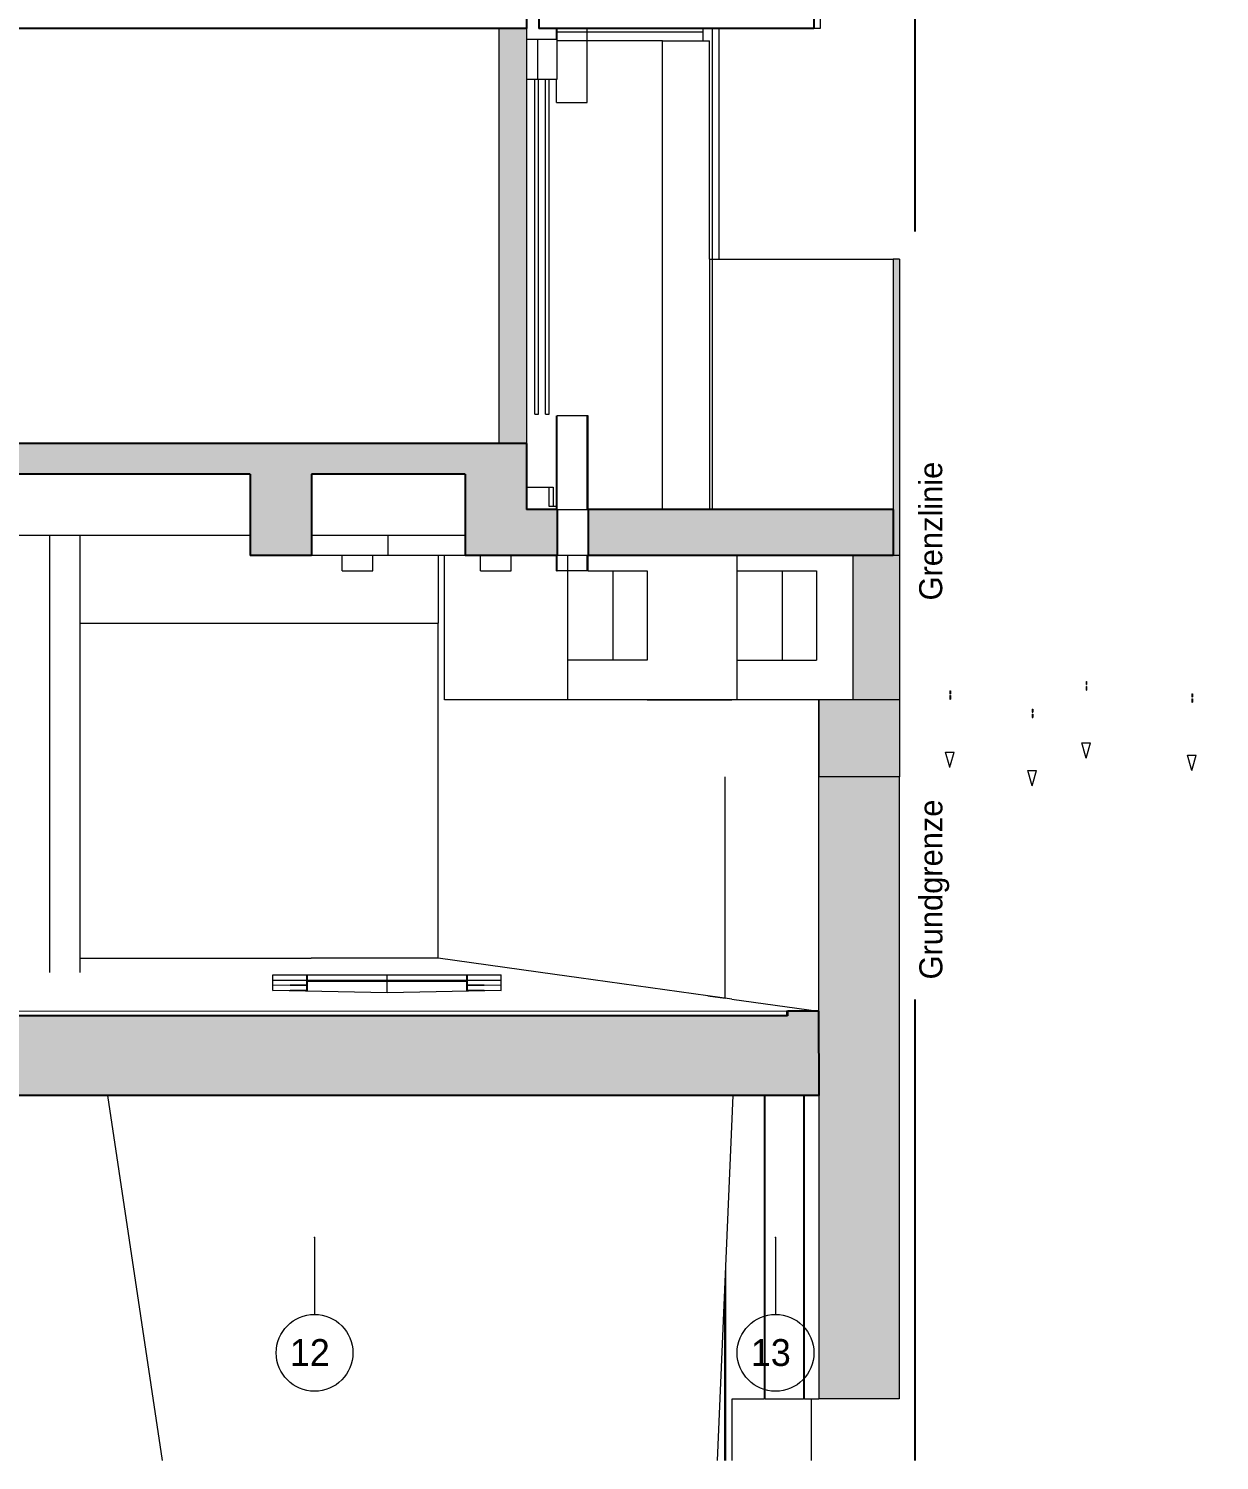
# Model space of a CAD drawing. Header units: metres. Extents: x -4.8 to 35.9, y -7 to 21.5.
# Drawn here: x 28.14 to 35.89, y -6.95 to 2.37 of the extents above; entities that cross this region are included whole.
import ezdxf

# ---------------------------------------------------------------- set-up
doc = ezdxf.new("R2010")
doc.units = ezdxf.units.M
doc.header["$MEASUREMENT"] = 0
doc.set_wipeout_variables(frame=1)
for name, pattern in [('Grenzlinie', [0.008, 0.003, -0.005]), ('Raster', [0.004, 0.002, -0.001, 0, -0.001]), ('Wipeout_Contour', [1, 0, -1])]:
    doc.linetypes.add(name, pattern=pattern)
for name, color, linetype in [('E_Schnitt E RB_1_0', 7, 'Continuous'), ('E_Schnitt E RB_1_000 Achsraster', 7, 'Continuous'), ('E_Schnitt E RB_1_110 Wand Aussen', 7, 'Continuous'), ('E_Schnitt E RB_1_111 Wand Aussen - Bohrpfahlwand 80', 7, 'Continuous'), ('E_Schnitt E RB_1_150 Stütze', 7, 'Continuous'), ('E_Schnitt E RB_1_210 Decke', 7, 'Continuous'), ('E_Schnitt E RB_1_211 Decke - Bohrpfahl Rost', 7, 'Continuous'), ('E_Schnitt E RB_1_250 Träger Unterzug', 7, 'Continuous'), ('E_Schnitt E RB_1_260 Fundament', 7, 'Continuous'), ('E_Schnitt E RB_1_270 Deckendurchbruchsymbol', 7, 'Continuous'), ('E_Schnitt E RB_1_450 Absturzsicherung', 7, 'Continuous'), ('E_Schnitt E RB_1_840 Baulinien', 7, 'Continuous'), ('E_Schnitt E RB_1_910 Allgemein Lageplan Höhen', 7, 'Continuous'), ('E_Schnitt E RB_1_Neubau_840 Baulinien', 7, 'Continuous')]:
    doc.layers.add(name, color=color, linetype=linetype)
doc.styles.add('ERSTELLTER_STIL_1', font='')
doc.styles.get('ERSTELLTER_STIL_1').set_extended_font_data('Eurostile')

msp = doc.modelspace()

# ---------------------------------------------------------------- wipeouts: each hides what was drawn before it
at = {"color": 254, "linetype": 'Wipeout_Contour', "lineweight": 0, "ltscale": 109.05175}
msp.add_wipeout([(-4.7741, -6.95), (35.8884, -6.95), (35.8884, 21.5), (-4.7741, 21.5)], dxfattribs=at).dxf.layer = 'E_Schnitt E RB_1_0'

# ---------------------------------------------------------------- next in the draw order: hatches: boundary and pattern name
at = {"layer": 'E_Schnitt E RB_1_110 Wand Aussen', "linetype": 'Continuous', "lineweight": 0, "true_color": 0x000000}
for points in [[(31.38, 2.37), (31.2, 2.37), (31.2, -0.33), (31.38, -0.33)], [(33.8069, -1.06), (33.5039, -1.06), (33.5039, -2), (33.8069, -2)]]:
    msp.add_hatch(color=18, dxfattribs=at).paths.add_polyline_path(points)
at = {"layer": 'E_Schnitt E RB_1_111 Wand Aussen - Bohrpfahlwand 80', "linetype": 'Continuous', "lineweight": 0, "true_color": 0x000000}
msp.add_hatch(color=18, dxfattribs=at).paths.add_polyline_path([(33.2817, -4.5757), (33.2817, -6.55), (33.8054, -6.55), (33.8054, -2.5), (33.2816, -2.5), (33.2816, -2), (33.2801, -2), (33.2801, -4.0256)])
at = {"layer": 'E_Schnitt E RB_1_210 Decke', "linetype": 'Continuous', "lineweight": 0, "true_color": 0x000000}
for points in [[(21.895, -0.53), (29.58, -0.53), (29.58, -0.33), (21.895, -0.33)], [(30.98, -0.33), (29.98, -0.33), (29.98, -0.53), (30.98, -0.53)], [(31.38, -1.06), (31.58, -1.06), (31.58, -0.76), (31.38, -0.76)], [(33.7665, -1.06), (33.7665, -0.76), (31.78, -0.76), (31.78, -1.06)]]:
    msp.add_hatch(color=18, dxfattribs=at).paths.add_polyline_path(points)
at = {"layer": 'E_Schnitt E RB_1_211 Decke - Bohrpfahl Rost', "linetype": 'Continuous', "lineweight": 0, "true_color": 0x000000}
msp.add_hatch(color=18, dxfattribs=at).paths.add_polyline_path([(33.2816, -2.5), (33.8068, -2.5), (33.8068, -2), (33.2816, -2)])
at = {"layer": 'E_Schnitt E RB_1_250 Träger Unterzug', "linetype": 'Continuous', "lineweight": 0, "true_color": 0x000000}
for points in [[(29.98, -0.33), (29.58, -0.33), (29.58, -1.06), (29.98, -1.06)], [(30.98, -1.06), (31.38, -1.06), (31.38, -0.33), (30.98, -0.33)]]:
    msp.add_hatch(color=18, dxfattribs=at).paths.add_polyline_path(points)
at = {"layer": 'E_Schnitt E RB_1_260 Fundament', "linetype": 'Continuous', "lineweight": 0, "true_color": 0x000000}
msp.add_hatch(color=18, dxfattribs=at).paths.add_polyline_path([(21.2031, -4.0256), (21.2031, -4.5757), (33.2817, -4.5757), (33.2801, -4.0256), (33.078, -4.0256), (33.078, -4.056), (21.2031, -4.056), (21.2031, -4.0256)])
at = {"layer": 'E_Schnitt E RB_1_450 Absturzsicherung', "linetype": 'Continuous', "lineweight": 0, "true_color": 0x000000}
msp.add_hatch(color=18, dxfattribs=at).paths.add_polyline_path([(33.8069, -1.06), (33.8069, 0.87), (33.7665, 0.87), (33.7665, -1.06)])

# ---------------------------------------------------------------- next in the draw order: linework, layer by layer
at = {"layer": 'E_Schnitt E RB_1_000 Achsraster', "color": 5, "linetype": 'Raster', "lineweight": 0, "ltscale": 1000}
for p, q in [((30, -5.5), (30, -6)), ((33, -5.5), (33, -6))]:
    msp.add_line(p, q, dxfattribs=at)
at = {"layer": 'E_Schnitt E RB_1_000 Achsraster', "color": 5, "linetype": 'Continuous', "lineweight": 0, "ltscale": 1000}
for centre in [(30, -6.25), (33, -6.25)]:
    msp.add_circle(centre, 0.25, dxfattribs=at)
at = {"layer": 'E_Schnitt E RB_1_000 Achsraster', "color": 5, "linetype": 'Raster', "lineweight": 0, "ltscale": 1000}
for p in [(30, -5.5), (30, -5.5), (33, -5.5), (33, -5.5)]:
    msp.add_point(p, dxfattribs=at)
at = {"layer": 'E_Schnitt E RB_1_110 Wand Aussen', "color": 7, "linetype": 'Continuous', "lineweight": 18, "ltscale": 1000}
for p, q in [((31.2, 2.37), (31.2, -0.33)), ((31.38, 2.37), (31.38, -0.33)), ((31.58, 2.3), (31.58, 2.37)), ((32.265, 2.29), (31.58, 2.29)), ((31.38, -0.615), (31.5528, -0.615)), ((31.5269, -0.74), (31.5269, -0.615)), ((31.5528, -0.615), (31.5528, -0.74)), ((31.5528, -0.74), (31.5269, -0.74)), ((31.58, -0.74), (31.5528, -0.74)), ((31.6462, -1.06), (31.6462, -2)), ((32.7479, -1.06), (32.7479, -2)), ((31.9431, -1.74), (31.9431, -1.16)), ((33.0448, -1.74), (33.0448, -1.16)), ((32.165, -2), (32.7167, -2))]:
    msp.add_line(p, q, dxfattribs=at)
at = {"layer": 'E_Schnitt E RB_1_110 Wand Aussen', "color": 7, "linetype": 'Continuous', "lineweight": 13, "ltscale": 1000}
for p, q in [((31.45, 2.3), (31.38, 2.3)), ((31.58, 2.3), (31.45, 2.3)), ((31.45, 2.3), (31.45, 2.04)), ((31.58, 2.04), (31.58, 2.3)), ((31.38, 2.04), (31.385, 2.04)), ((31.385, 2.04), (31.4325, 2.04)), ((31.4325, 2.04), (31.45, 2.04)), ((31.4325, -0.14), (31.4325, 2.04)), ((31.45, 2.04), (31.455, 2.04)), ((31.455, 2.04), (31.5025, 2.04)), ((31.4575, -0.14), (31.4575, 2.04)), ((31.5025, 2.04), (31.5275, 2.04)), ((31.5025, -0.14), (31.5025, 2.04)), ((31.5275, 2.04), (31.575, 2.04)), ((31.5275, -0.14), (31.5275, 2.04)), ((31.575, 2.04), (31.58, 2.04)), ((31.4325, -0.14), (31.4575, -0.14)), ((31.5025, -0.14), (31.5275, -0.14)), ((33.5039, -1.06), (33.5039, -2)), ((33.8069, -1.06), (33.8069, -2)), ((33.8069, -2), (33.8068, -2))]:
    msp.add_line(p, q, dxfattribs=at)
at = {"layer": 'E_Schnitt E RB_1_110 Wand Aussen', "color": 8, "linetype": 'Continuous', "lineweight": 13, "ltscale": 1000}
for p, q in [((32.265, 2.29), (32.571, 2.29)), ((32.265, -0.76), (32.265, 2.29)), ((32.571, 0.87), (32.571, 2.29))]:
    msp.add_line(p, q, dxfattribs=at)
at = {"layer": 'E_Schnitt E RB_1_110 Wand Aussen', "color": 16, "linetype": 'Continuous', "lineweight": 13, "ltscale": 1000, "true_color": 0x7e0000}
for p, q in [((31.78, -1.16), (32.165, -1.16)), ((32.165, -1.16), (32.165, -1.74)), ((32.7479, -1.16), (33.267, -1.16)), ((33.267, -1.16), (33.267, -1.74)), ((32.165, -1.74), (31.6462, -1.74)), ((32.7479, -1.74), (33.267, -1.74))]:
    msp.add_line(p, q, dxfattribs=at)
at = {"layer": 'E_Schnitt E RB_1_111 Wand Aussen - Bohrpfahlwand 80', "color": 7, "linetype": 'Continuous', "lineweight": 18, "ltscale": 1000}
for p, q in [((30.8049, -1.06), (30.8049, -1.5)), ((30.8462, -2), (30.8462, -1.06)), ((30.8048, -3.6812), (30.8048, -1.5)), ((31.564, -2), (30.8462, -2)), ((32.7167, -2), (31.564, -2)), ((33.2801, -2), (32.7167, -2)), ((33.2801, -2), (33.2801, -4.0256)), ((32.6717, -3.941), (32.6717, -2.5)), ((28.4743, -3.681), (29.9774, -3.6812)), ((31.7205, -3.8086), (31.564, -3.7869)), ((32.5601, -3.9254), (32.6717, -3.941)), ((32.7167, -3.9472), (33.2801, -4.0256)), ((32.9269, -4.5757), (32.9269, -6.55)), ((32.9323, -6.55), (32.9323, -4.5757)), ((33.1831, -4.5757), (33.1831, -6.55)), ((33.1885, -6.55), (33.1885, -4.5757)), ((32.6758, -6.95), (32.6758, -5.6995)), ((32.6707, -6.95), (32.6707, -5.8197)), ((32.7182, -6.95), (32.7182, -6.55)), ((32.7182, -6.55), (32.9269, -6.55)), ((32.9292, -6.55), (32.9269, -6.55)), ((32.9323, -6.55), (32.9292, -6.55)), ((32.9323, -6.55), (33.1831, -6.55)), ((33.1853, -6.55), (33.1831, -6.55)), ((33.1885, -6.55), (33.1853, -6.55)), ((33.1885, -6.55), (33.2817, -6.55)), ((33.2314, -6.55), (33.2314, -6.95))]:
    msp.add_line(p, q, dxfattribs=at)
at = {"layer": 'E_Schnitt E RB_1_111 Wand Aussen - Bohrpfahlwand 80', "color": 7, "linetype": 'Continuous', "lineweight": 13, "ltscale": 1000}
for p, q in [((33.2816, -2), (33.2801, -2)), ((33.8054, -2.5), (33.8054, -6.55)), ((33.2817, -4.5757), (33.2817, -6.55)), ((33.8054, -6.55), (33.2817, -6.55))]:
    msp.add_line(p, q, dxfattribs=at)
at = {"layer": 'E_Schnitt E RB_1_150 Stütze', "color": 7, "linetype": 'Continuous', "lineweight": 13, "ltscale": 1000}
for p, q in [((28.2764, -3.7746), (28.2764, -0.93)), ((28.4743, -3.774), (28.4743, -0.93))]:
    msp.add_line(p, q, dxfattribs=at)
at = {"layer": 'E_Schnitt E RB_1_210 Decke', "color": 7, "linetype": 'Continuous', "lineweight": 25, "ltscale": 1000}
for p, q in [((31.38, 2.57), (31.38, 2.37)), ((31.46, 2.57), (31.46, 2.37)), ((33.25, 2.57), (33.25, 2.37)), ((31.2, 2.37), (21.675, 2.37)), ((31.38, 2.37), (31.2, 2.37)), ((33.25, 2.37), (31.46, 2.37)), ((29.58, -0.33), (21.895, -0.33)), ((30.98, -0.33), (29.98, -0.33)), ((29.58, -0.53), (21.895, -0.53)), ((30.98, -0.53), (29.98, -0.53)), ((31.58, -0.76), (31.38, -0.76)), ((31.58, -0.76), (31.58, -1.06)), ((31.78, -0.76), (31.78, -1.06)), ((33.7665, -0.76), (31.78, -0.76)), ((33.7665, -0.76), (33.7665, -1.06)), ((31.58, -1.06), (31.38, -1.06)), ((33.5039, -1.06), (31.78, -1.06)), ((33.7665, -1.06), (33.5039, -1.06))]:
    msp.add_line(p, q, dxfattribs=at)
at = {"layer": 'E_Schnitt E RB_1_210 Decke', "color": 8, "linetype": 'Continuous', "lineweight": 13, "ltscale": 1000}
for p, q in [((31.58, -0.76), (31.78, -0.76)), ((31.78, -1.06), (31.58, -1.06))]:
    msp.add_line(p, q, dxfattribs=at)
at = {"layer": 'E_Schnitt E RB_1_211 Decke - Bohrpfahl Rost', "color": 8, "linetype": 'Continuous', "lineweight": 13, "ltscale": 1000}
for p, q in [((29.58, -1.06), (29.58, -0.93)), ((28.4743, -1.5), (29.58, -1.5)), ((29.58, -1.5), (30.8049, -1.5))]:
    msp.add_line(p, q, dxfattribs=at)
at = {"layer": 'E_Schnitt E RB_1_211 Decke - Bohrpfahl Rost', "color": 7, "linetype": 'Continuous', "lineweight": 18, "ltscale": 1000}
for p, q in [((33.2816, -2), (33.2816, -2.5)), ((33.5039, -2), (33.2816, -2)), ((33.8068, -2), (33.5039, -2)), ((33.8068, -2), (33.8068, -2.5)), ((33.8054, -2.5), (33.2816, -2.5)), ((33.8068, -2.5), (33.8054, -2.5))]:
    msp.add_line(p, q, dxfattribs=at)
at = {"layer": 'E_Schnitt E RB_1_250 Träger Unterzug', "color": 7, "linetype": 'Continuous', "lineweight": 25, "ltscale": 1000}
for p, q in [((29.98, -0.33), (29.58, -0.33)), ((31.2, -0.33), (30.98, -0.33)), ((31.38, -0.33), (31.2, -0.33)), ((31.38, -0.33), (31.38, -0.76)), ((29.58, -0.53), (29.58, -1.06)), ((29.98, -0.53), (29.98, -1.06)), ((30.98, -0.53), (30.98, -1.06)), ((29.98, -1.06), (29.58, -1.06)), ((31.38, -1.06), (30.98, -1.06))]:
    msp.add_line(p, q, dxfattribs=at)
at = {"layer": 'E_Schnitt E RB_1_250 Träger Unterzug', "color": 7, "linetype": 'Continuous', "lineweight": 13, "ltscale": 1000}
for p, q in [((29.58, -0.93), (27.405, -0.93)), ((30.98, -0.93), (29.98, -0.93)), ((30.48, -1.06), (30.48, -0.93)), ((30.48, -1.06), (29.98, -1.06)), ((30.98, -1.06), (30.48, -1.06))]:
    msp.add_line(p, q, dxfattribs=at)
at = {"layer": 'E_Schnitt E RB_1_260 Fundament', "color": 7, "linetype": 'Continuous', "lineweight": 18, "ltscale": 1000}
for p, q in [((30.8048, -3.6812), (29.9774, -3.6812)), ((31.564, -3.7869), (30.8048, -3.6812)), ((32.56, -3.9254), (31.7204, -3.8086)), ((31.7204, -3.8086), (31.7205, -3.8086)), ((29.7294, -3.8565), (29.9514, -3.852)), ((29.9514, -3.8609), (29.7294, -3.8565)), ((29.7294, -3.8912), (29.9514, -3.8868)), ((30.4719, -3.9061), (29.7294, -3.8912)), ((31.2143, -3.8912), (30.4719, -3.9061)), ((30.9923, -3.852), (31.2143, -3.8565)), ((31.2143, -3.8565), (30.9923, -3.8609)), ((30.9923, -3.8868), (31.2143, -3.8912)), ((32.5601, -3.9254), (32.56, -3.9254)), ((32.7167, -3.9472), (32.5601, -3.9254)), ((21.2031, -4.0251), (33.0721, -4.0248)), ((33.0721, -4.0248), (33.078, -4.0256)), ((33.0721, -4.0248), (33.0721, -4.056)), ((28.6531, -4.5757), (29.0079, -6.95)), ((32.6228, -6.95), (32.7234, -4.5757))]:
    msp.add_line(p, q, dxfattribs=at)
at = {"layer": 'E_Schnitt E RB_1_260 Fundament', "color": 7, "linetype": 'Continuous', "lineweight": 25, "ltscale": 1000}
for p, q in [((29.9514, -3.8279), (29.9514, -3.79)), ((30.9923, -3.8279), (30.9923, -3.79)), ((29.9514, -3.8957), (29.9514, -3.8279)), ((29.9514, -3.8279), (30.4719, -3.8279)), ((30.4719, -3.8279), (30.9923, -3.8279)), ((30.9923, -3.8957), (30.9923, -3.8279)), ((33.078, -4.056), (21.2031, -4.056)), ((33.078, -4.0256), (33.078, -4.056)), ((33.2801, -4.0256), (33.078, -4.0256)), ((33.2801, -4.0256), (33.2817, -4.5757)), ((33.2817, -4.5757), (21.2031, -4.5757))]:
    msp.add_line(p, q, dxfattribs=at)
at = {"layer": 'E_Schnitt E RB_1_270 Deckendurchbruchsymbol', "color": 7, "linetype": 'Continuous', "lineweight": 13, "ltscale": 1000}
for p, q in [((31.575, 2.3), (31.575, 2.37)), ((31.775, 1.89), (31.775, 2.37)), ((31.575, 1.89), (31.575, 2.04)), ((31.575, 1.89), (31.775, 1.89)), ((31.575, -0.15), (31.58, -0.15)), ((31.575, -0.76), (31.575, -0.15)), ((31.78, -0.15), (31.58, -0.15)), ((31.58, -0.76), (31.58, -0.15)), ((31.775, -0.76), (31.775, -0.15)), ((31.78, -0.76), (31.78, -0.15)), ((30.18, -1.16), (30.18, -1.06)), ((30.38, -1.16), (30.38, -1.06)), ((31.08, -1.16), (31.08, -1.06)), ((31.28, -1.16), (31.28, -1.06)), ((31.575, -1.16), (31.575, -1.06)), ((31.58, -1.16), (31.58, -1.06)), ((31.775, -1.16), (31.775, -1.06)), ((31.78, -1.16), (31.78, -1.06)), ((30.18, -1.16), (30.38, -1.16)), ((31.08, -1.16), (31.28, -1.16)), ((31.575, -1.16), (31.58, -1.16)), ((31.78, -1.16), (31.58, -1.16)), ((29.7294, -3.79), (30.4719, -3.79)), ((29.7294, -3.825), (29.7294, -3.79)), ((30.4719, -3.79), (31.2143, -3.79)), ((30.4719, -3.825), (30.4719, -3.79)), ((31.2143, -3.825), (31.2143, -3.79)), ((29.7294, -3.825), (30.4719, -3.825)), ((29.7294, -3.8912), (29.7294, -3.825)), ((30.4719, -3.825), (31.2143, -3.825)), ((30.4719, -3.9061), (30.4719, -3.825)), ((31.2143, -3.8912), (31.2143, -3.825))]:
    msp.add_line(p, q, dxfattribs=at)
at = {"layer": 'E_Schnitt E RB_1_450 Absturzsicherung', "color": 7, "linetype": 'Continuous', "lineweight": 13, "ltscale": 1000}
for p, q in [((33.29, 3.716), (33.29, 2.37)), ((33.29, 2.37), (33.25, 2.37))]:
    msp.add_line(p, q, dxfattribs=at)
at = {"layer": 'E_Schnitt E RB_1_450 Absturzsicherung', "color": 7, "linetype": 'Continuous', "lineweight": 18, "ltscale": 1000}
for p, q in [((31.58, 2.35), (32.5293, 2.35)), ((32.5265, 2.35), (32.5265, 2.29)), ((32.5293, 2.35), (32.5293, 2.37)), ((32.5897, -0.76), (32.5897, 2.37)), ((32.6301, 2.37), (32.6301, 0.87)), ((32.6318, 2.35), (32.6301, 2.35)), ((32.6318, 2.37), (32.6318, 2.35)), ((32.571, 0.87), (32.571, -0.76)), ((32.571, 0.87), (32.5897, 0.87)), ((32.5897, 0.87), (33.7665, 0.87)), ((33.7665, 0.87), (33.7665, -0.76)), ((33.8069, 0.87), (33.7665, 0.87)), ((33.8069, 0.87), (33.8069, -1.06)), ((33.8069, -1.06), (33.7665, -1.06))]:
    msp.add_line(p, q, dxfattribs=at)
at = {"layer": 'E_Schnitt E RB_1_910 Allgemein Lageplan Höhen', "color": 7, "linetype": 'Continuous', "lineweight": 13, "ltscale": 1000}
for p, q in [((34.135, -1.9402), (34.135, -1.943)), ((34.135, -1.9402), (34.1381, -1.9402)), ((34.135, -1.943), (34.1381, -1.943)), ((34.135, -1.943), (34.135, -1.9458)), ((34.135, -1.9458), (34.135, -1.9546)), ((34.135, -1.9458), (34.1381, -1.9458)), ((34.135, -1.9546), (34.135, -1.9559)), ((34.135, -1.9559), (34.135, -1.9568)), ((34.135, -1.9568), (34.135, -1.9578)), ((34.1381, -1.9402), (34.1381, -1.943)), ((34.1381, -1.943), (34.1381, -1.9458)), ((34.1381, -1.9458), (34.1381, -1.9546)), ((34.1381, -1.9546), (34.1381, -1.9559)), ((34.1381, -1.9559), (34.1381, -1.9568)), ((34.1381, -1.9568), (34.1381, -1.9578)), ((35.0214, -1.8802), (35.0214, -1.883)), ((35.0214, -1.8802), (35.0245, -1.8802)), ((35.0214, -1.883), (35.0245, -1.883)), ((35.0214, -1.883), (35.0214, -1.8858)), ((35.0214, -1.8858), (35.0214, -1.8946)), ((35.0214, -1.8858), (35.0245, -1.8858)), ((35.0214, -1.8946), (35.0214, -1.8959)), ((35.0214, -1.8959), (35.0214, -1.8968)), ((35.0214, -1.8968), (35.0214, -1.8978)), ((35.0214, -1.8978), (35.0214, -1.8986)), ((35.0214, -1.8986), (35.0214, -1.8993)), ((35.0214, -1.8993), (35.0214, -1.8998)), ((35.0214, -1.8998), (35.0214, -1.9002)), ((35.0214, -1.9002), (35.0214, -1.9003)), ((35.0214, -1.9003), (35.0245, -1.9003)), ((35.0214, -1.9117), (35.0214, -1.9126)), ((35.0214, -1.9117), (35.0245, -1.9117)), ((35.0214, -1.9126), (35.0214, -1.9134)), ((35.0214, -1.9134), (35.0214, -1.9143)), ((35.0214, -1.9143), (35.0214, -1.9152)), ((35.0214, -1.9152), (35.0214, -1.916)), ((35.0214, -1.916), (35.0214, -1.9166)), ((35.0214, -1.9166), (35.0214, -1.919)), ((35.0214, -1.9166), (35.0245, -1.9166)), ((35.0214, -1.919), (35.0214, -1.9314)), ((35.0214, -1.919), (35.0245, -1.919)), ((35.0214, -1.9314), (35.0245, -1.9314)), ((35.0214, -1.9314), (35.0214, -1.9325)), ((35.0214, -1.9325), (35.0214, -1.9333)), ((35.0214, -1.9333), (35.0214, -1.9339)), ((35.0214, -1.9339), (35.0214, -1.9343)), ((35.0214, -1.9343), (35.0214, -1.9353)), ((35.0214, -1.9343), (35.0245, -1.9343)), ((35.0214, -1.9353), (35.0245, -1.9353)), ((35.0245, -1.8802), (35.0245, -1.883)), ((35.0245, -1.883), (35.0245, -1.8858)), ((35.0245, -1.8858), (35.0245, -1.8946)), ((35.0245, -1.8946), (35.0245, -1.8959)), ((35.0245, -1.8959), (35.0245, -1.8968)), ((35.0245, -1.8968), (35.0245, -1.8978)), ((35.0245, -1.8978), (35.0245, -1.8986)), ((35.0245, -1.8986), (35.0245, -1.8993)), ((35.0245, -1.8993), (35.0245, -1.8998)), ((35.0245, -1.8998), (35.0245, -1.9002)), ((35.0245, -1.9002), (35.0245, -1.9003)), ((35.0245, -1.9117), (35.0245, -1.9126)), ((35.0245, -1.9126), (35.0245, -1.9134)), ((35.0245, -1.9134), (35.0245, -1.9143)), ((35.0245, -1.9143), (35.0245, -1.9152)), ((35.0245, -1.9152), (35.0245, -1.916)), ((35.0245, -1.916), (35.0245, -1.9166)), ((35.0245, -1.9166), (35.0245, -1.919)), ((35.0245, -1.919), (35.0245, -1.9314)), ((35.0245, -1.9314), (35.0245, -1.9325)), ((35.0245, -1.9325), (35.0245, -1.9333)), ((35.0245, -1.9333), (35.0245, -1.9339)), ((35.0245, -1.9339), (35.0245, -1.9343)), ((35.0245, -1.9343), (35.0245, -1.9353)), ((34.135, -1.9578), (34.135, -1.9586)), ((34.135, -1.9586), (34.135, -1.9593)), ((34.135, -1.9593), (34.135, -1.9598)), ((34.135, -1.9598), (34.135, -1.9602)), ((34.135, -1.9602), (34.135, -1.9603)), ((34.135, -1.9603), (34.1381, -1.9603)), ((34.135, -1.9717), (34.135, -1.9726)), ((34.135, -1.9717), (34.1381, -1.9717)), ((34.135, -1.9726), (34.135, -1.9734)), ((34.135, -1.9734), (34.135, -1.9743)), ((34.135, -1.9743), (34.135, -1.9752)), ((34.135, -1.9752), (34.135, -1.976)), ((34.135, -1.976), (34.135, -1.9766)), ((34.135, -1.9766), (34.135, -1.979)), ((34.135, -1.9766), (34.1381, -1.9766)), ((34.135, -1.979), (34.135, -1.9914)), ((34.135, -1.979), (34.1381, -1.979)), ((34.135, -1.9914), (34.1381, -1.9914)), ((34.135, -1.9914), (34.135, -1.9925)), ((34.135, -1.9925), (34.135, -1.9933)), ((34.135, -1.9933), (34.135, -1.9939)), ((34.135, -1.9939), (34.135, -1.9943)), ((34.135, -1.9943), (34.135, -1.9953)), ((34.135, -1.9943), (34.1381, -1.9943)), ((34.135, -1.9953), (34.1381, -1.9953)), ((34.1381, -1.9578), (34.1381, -1.9586)), ((34.1381, -1.9586), (34.1381, -1.9593)), ((34.1381, -1.9593), (34.1381, -1.9598)), ((34.1381, -1.9598), (34.1381, -1.9602)), ((34.1381, -1.9602), (34.1381, -1.9603)), ((34.1381, -1.9717), (34.1381, -1.9726)), ((34.1381, -1.9726), (34.1381, -1.9734)), ((34.1381, -1.9734), (34.1381, -1.9743)), ((34.1381, -1.9743), (34.1381, -1.9752)), ((34.1381, -1.9752), (34.1381, -1.976)), ((34.1381, -1.976), (34.1381, -1.9766)), ((34.1381, -1.9766), (34.1381, -1.979)), ((34.1381, -1.979), (34.1381, -1.9914)), ((34.1381, -1.9914), (34.1381, -1.9925)), ((34.1381, -1.9925), (34.1381, -1.9933)), ((34.1381, -1.9933), (34.1381, -1.9939)), ((34.1381, -1.9939), (34.1381, -1.9943)), ((34.1381, -1.9943), (34.1381, -1.9953)), ((35.7099, -1.9602), (35.7099, -1.963)), ((35.7099, -1.9602), (35.713, -1.9602)), ((35.7099, -1.963), (35.713, -1.963)), ((35.7099, -1.963), (35.7099, -1.9658)), ((35.7099, -1.9658), (35.7099, -1.9746)), ((35.7099, -1.9658), (35.713, -1.9658)), ((35.7099, -1.9746), (35.7099, -1.9759)), ((35.7099, -1.9759), (35.7099, -1.9768)), ((35.7099, -1.9768), (35.7099, -1.9778)), ((35.7099, -1.9778), (35.7099, -1.9786)), ((35.7099, -1.9786), (35.7099, -1.9793)), ((35.7099, -1.9793), (35.7099, -1.9798)), ((35.7099, -1.9798), (35.7099, -1.9802)), ((35.7099, -1.9802), (35.7099, -1.9803)), ((35.7099, -1.9803), (35.713, -1.9803)), ((35.7099, -1.9917), (35.7099, -1.9926)), ((35.7099, -1.9917), (35.713, -1.9917)), ((35.7099, -1.9926), (35.7099, -1.9934)), ((35.7099, -1.9934), (35.7099, -1.9943)), ((35.7099, -1.9943), (35.7099, -1.9952)), ((35.7099, -1.9952), (35.7099, -1.996)), ((35.7099, -1.996), (35.7099, -1.9966)), ((35.7099, -1.9966), (35.7099, -1.999)), ((35.7099, -1.9966), (35.713, -1.9966)), ((35.7099, -1.999), (35.7099, -2.0114)), ((35.7099, -1.999), (35.713, -1.999)), ((35.7099, -2.0114), (35.713, -2.0114)), ((35.7099, -2.0114), (35.7099, -2.0125)), ((35.7099, -2.0125), (35.7099, -2.0133)), ((35.7099, -2.0133), (35.7099, -2.0139)), ((35.7099, -2.0139), (35.7099, -2.0143)), ((35.7099, -2.0143), (35.7099, -2.0153)), ((35.7099, -2.0143), (35.713, -2.0143)), ((35.7099, -2.0153), (35.713, -2.0153)), ((35.713, -1.9602), (35.713, -1.963)), ((35.713, -1.963), (35.713, -1.9658)), ((35.713, -1.9658), (35.713, -1.9746)), ((35.713, -1.9746), (35.713, -1.9759)), ((35.713, -1.9759), (35.713, -1.9768)), ((35.713, -1.9768), (35.713, -1.9778)), ((35.713, -1.9778), (35.713, -1.9786)), ((35.713, -1.9786), (35.713, -1.9793)), ((35.713, -1.9793), (35.713, -1.9798)), ((35.713, -1.9798), (35.713, -1.9802)), ((35.713, -1.9802), (35.713, -1.9803)), ((35.713, -1.9917), (35.713, -1.9926)), ((35.713, -1.9926), (35.713, -1.9934)), ((35.713, -1.9934), (35.713, -1.9943)), ((35.713, -1.9943), (35.713, -1.9952)), ((35.713, -1.9952), (35.713, -1.996)), ((35.713, -1.996), (35.713, -1.9966)), ((35.713, -1.9966), (35.713, -1.999)), ((35.713, -1.999), (35.713, -2.0114)), ((35.713, -2.0114), (35.713, -2.0125)), ((35.713, -2.0125), (35.713, -2.0133)), ((35.713, -2.0133), (35.713, -2.0139)), ((35.713, -2.0139), (35.713, -2.0143)), ((35.713, -2.0143), (35.713, -2.0153)), ((34.6704, -2.0602), (34.6704, -2.063)), ((34.6704, -2.0602), (34.6735, -2.0602)), ((34.6704, -2.063), (34.6735, -2.063)), ((34.6704, -2.063), (34.6704, -2.0658)), ((34.6704, -2.0658), (34.6704, -2.0746)), ((34.6704, -2.0658), (34.6735, -2.0658)), ((34.6704, -2.0746), (34.6704, -2.0759)), ((34.6704, -2.0759), (34.6704, -2.0768)), ((34.6704, -2.0768), (34.6704, -2.0778)), ((34.6704, -2.0778), (34.6704, -2.0786)), ((34.6704, -2.0786), (34.6704, -2.0793)), ((34.6704, -2.0793), (34.6704, -2.0798)), ((34.6704, -2.0798), (34.6704, -2.0802)), ((34.6704, -2.0802), (34.6704, -2.0803)), ((34.6704, -2.0803), (34.6735, -2.0803)), ((34.6704, -2.0917), (34.6704, -2.0926)), ((34.6704, -2.0917), (34.6735, -2.0917)), ((34.6704, -2.0926), (34.6704, -2.0934)), ((34.6704, -2.0934), (34.6704, -2.0943)), ((34.6704, -2.0943), (34.6704, -2.0952)), ((34.6704, -2.0952), (34.6704, -2.096)), ((34.6704, -2.096), (34.6704, -2.0966)), ((34.6704, -2.0966), (34.6704, -2.099)), ((34.6704, -2.0966), (34.6735, -2.0966)), ((34.6704, -2.099), (34.6704, -2.1114)), ((34.6704, -2.099), (34.6735, -2.099)), ((34.6704, -2.1114), (34.6735, -2.1114)), ((34.6704, -2.1114), (34.6704, -2.1125)), ((34.6704, -2.1125), (34.6704, -2.1133)), ((34.6704, -2.1133), (34.6704, -2.1139)), ((34.6704, -2.1139), (34.6704, -2.1143)), ((34.6704, -2.1143), (34.6704, -2.1153)), ((34.6704, -2.1143), (34.6735, -2.1143)), ((34.6704, -2.1153), (34.6735, -2.1153)), ((34.6735, -2.0602), (34.6735, -2.063)), ((34.6735, -2.063), (34.6735, -2.0658)), ((34.6735, -2.0658), (34.6735, -2.0746)), ((34.6735, -2.0746), (34.6735, -2.0759)), ((34.6735, -2.0759), (34.6735, -2.0768)), ((34.6735, -2.0768), (34.6735, -2.0778)), ((34.6735, -2.0778), (34.6735, -2.0786)), ((34.6735, -2.0786), (34.6735, -2.0793)), ((34.6735, -2.0793), (34.6735, -2.0798)), ((34.6735, -2.0798), (34.6735, -2.0802)), ((34.6735, -2.0802), (34.6735, -2.0803)), ((34.6735, -2.0917), (34.6735, -2.0926)), ((34.6735, -2.0926), (34.6735, -2.0934)), ((34.6735, -2.0934), (34.6735, -2.0943)), ((34.6735, -2.0943), (34.6735, -2.0952)), ((34.6735, -2.0952), (34.6735, -2.096)), ((34.6735, -2.096), (34.6735, -2.0966)), ((34.6735, -2.0966), (34.6735, -2.099)), ((34.6735, -2.099), (34.6735, -2.1114)), ((34.6735, -2.1114), (34.6735, -2.1125)), ((34.6735, -2.1125), (34.6735, -2.1133)), ((34.6735, -2.1133), (34.6735, -2.1139)), ((34.6735, -2.1139), (34.6735, -2.1143)), ((34.6735, -2.1143), (34.6735, -2.1153)), ((34.9936, -2.28), (34.9973, -2.28)), ((35.0167, -2.3633), (34.9936, -2.28)), ((34.9973, -2.28), (35.0075, -2.28)), ((35.0075, -2.28), (35.0214, -2.28)), ((35.0214, -2.28), (35.0353, -2.28)), ((35.026, -2.3633), (35.0491, -2.28)), ((35.0353, -2.28), (35.0454, -2.28)), ((35.0454, -2.28), (35.0491, -2.28)), ((34.1072, -2.34), (34.1109, -2.34)), ((34.1303, -2.4233), (34.1072, -2.34)), ((34.1109, -2.34), (34.1211, -2.34)), ((34.1211, -2.34), (34.135, -2.34)), ((34.135, -2.34), (34.1488, -2.34)), ((34.1396, -2.4233), (34.1627, -2.34)), ((34.1488, -2.34), (34.159, -2.34)), ((34.159, -2.34), (34.1627, -2.34)), ((35.0167, -2.3633), (35.0174, -2.3633)), ((35.0214, -2.38), (35.0167, -2.3633)), ((35.0174, -2.3633), (35.0191, -2.3633)), ((35.0191, -2.3633), (35.0214, -2.3633)), ((35.0214, -2.3633), (35.0237, -2.3633)), ((35.0214, -2.38), (35.026, -2.3633)), ((35.0237, -2.3633), (35.0254, -2.3633)), ((35.0254, -2.3633), (35.026, -2.3633)), ((35.6821, -2.36), (35.6858, -2.36)), ((35.7053, -2.4433), (35.6821, -2.36)), ((35.6858, -2.36), (35.696, -2.36)), ((35.696, -2.36), (35.7099, -2.36)), ((35.7099, -2.36), (35.7238, -2.36)), ((35.7145, -2.4433), (35.7377, -2.36)), ((35.7238, -2.36), (35.7339, -2.36)), ((35.7339, -2.36), (35.7377, -2.36)), ((34.1303, -2.4233), (34.1309, -2.4233)), ((34.135, -2.44), (34.1303, -2.4233)), ((34.1309, -2.4233), (34.1326, -2.4233)), ((34.1326, -2.4233), (34.135, -2.4233)), ((34.135, -2.4233), (34.1373, -2.4233)), ((34.135, -2.44), (34.1396, -2.4233)), ((34.1373, -2.4233), (34.139, -2.4233)), ((34.139, -2.4233), (34.1396, -2.4233)), ((34.6426, -2.46), (34.6463, -2.46)), ((34.6657, -2.5433), (34.6426, -2.46)), ((34.6463, -2.46), (34.6565, -2.46)), ((34.6565, -2.46), (34.6704, -2.46)), ((34.6704, -2.46), (34.6843, -2.46)), ((34.675, -2.5433), (34.6981, -2.46)), ((34.6843, -2.46), (34.6944, -2.46)), ((34.6944, -2.46), (34.6981, -2.46)), ((35.7053, -2.4433), (35.7059, -2.4433)), ((35.7099, -2.46), (35.7053, -2.4433)), ((35.7059, -2.4433), (35.7076, -2.4433)), ((35.7076, -2.4433), (35.7099, -2.4433)), ((35.7099, -2.4433), (35.7122, -2.4433)), ((35.7099, -2.46), (35.7145, -2.4433)), ((35.7122, -2.4433), (35.7139, -2.4433)), ((35.7139, -2.4433), (35.7145, -2.4433)), ((34.6657, -2.5433), (34.6664, -2.5433)), ((34.6704, -2.56), (34.6657, -2.5433)), ((34.6664, -2.5433), (34.6681, -2.5433)), ((34.6681, -2.5433), (34.6704, -2.5433)), ((34.6704, -2.5433), (34.6727, -2.5433)), ((34.6704, -2.56), (34.675, -2.5433)), ((34.6727, -2.5433), (34.6744, -2.5433)), ((34.6744, -2.5433), (34.675, -2.5433))]:
    msp.add_line(p, q, dxfattribs=at)
at = {"layer": 'E_Schnitt E RB_1_Neubau_840 Baulinien', "color": 1, "linetype": 'Grenzlinie', "lineweight": 25, "ltscale": 1000, "true_color": 0xfb0106}
msp.add_line((33.9078, -6.95), (33.9078, 21.5), dxfattribs=at)

# ---------------------------------------------------------------- next in the draw order: texts
at = {"layer": 'E_Schnitt E RB_1_000 Achsraster', "color": 5, "linetype": 'Continuous', "lineweight": 0, "char_height": 0.175, "attachment_point": 1, "style": 'ERSTELLTER_STIL_1'}
for s, insert in [('\\A1;{\\pql;\\pt0;\\fEurostile|b0|i0|c0|p0;\\W1.000000;12}', (29.839, -6.1607)), ('\\A1;{\\pql;\\pt0;\\fEurostile|b0|i0|c0|p0;\\W1.000000;13}', (32.839, -6.1607))]:
    msp.add_mtext(s, dxfattribs=dict(at, insert=insert))
at = {"layer": 'E_Schnitt E RB_1_840 Baulinien', "color": 1, "linetype": 'Continuous', "lineweight": 13, "true_color": 0xfb0106, "insert": (34.011, -0.9009), "char_height": 0.15, "attachment_point": 5, "rotation": 90, "style": 'ERSTELLTER_STIL_1'}
msp.add_mtext('\\A1;{\\pqc;\\fEurostile|b0|i0|c0|p0;\\W1.000000;Grenzlinie}', dxfattribs=at)
at = {"layer": 'E_Schnitt E RB_1_840 Baulinien', "color": 86, "linetype": 'Continuous', "lineweight": 13, "true_color": 0x107f01, "insert": (34.0336, -3.2341), "char_height": 0.15, "attachment_point": 5, "rotation": 90, "style": 'ERSTELLTER_STIL_1'}
msp.add_mtext('\\A1;{\\pqc;\\fEurostile|b0|i0|c0|p0;\\W1.000000;Grundgrenze}', dxfattribs=at)

doc.saveas('drawing.dxf')
